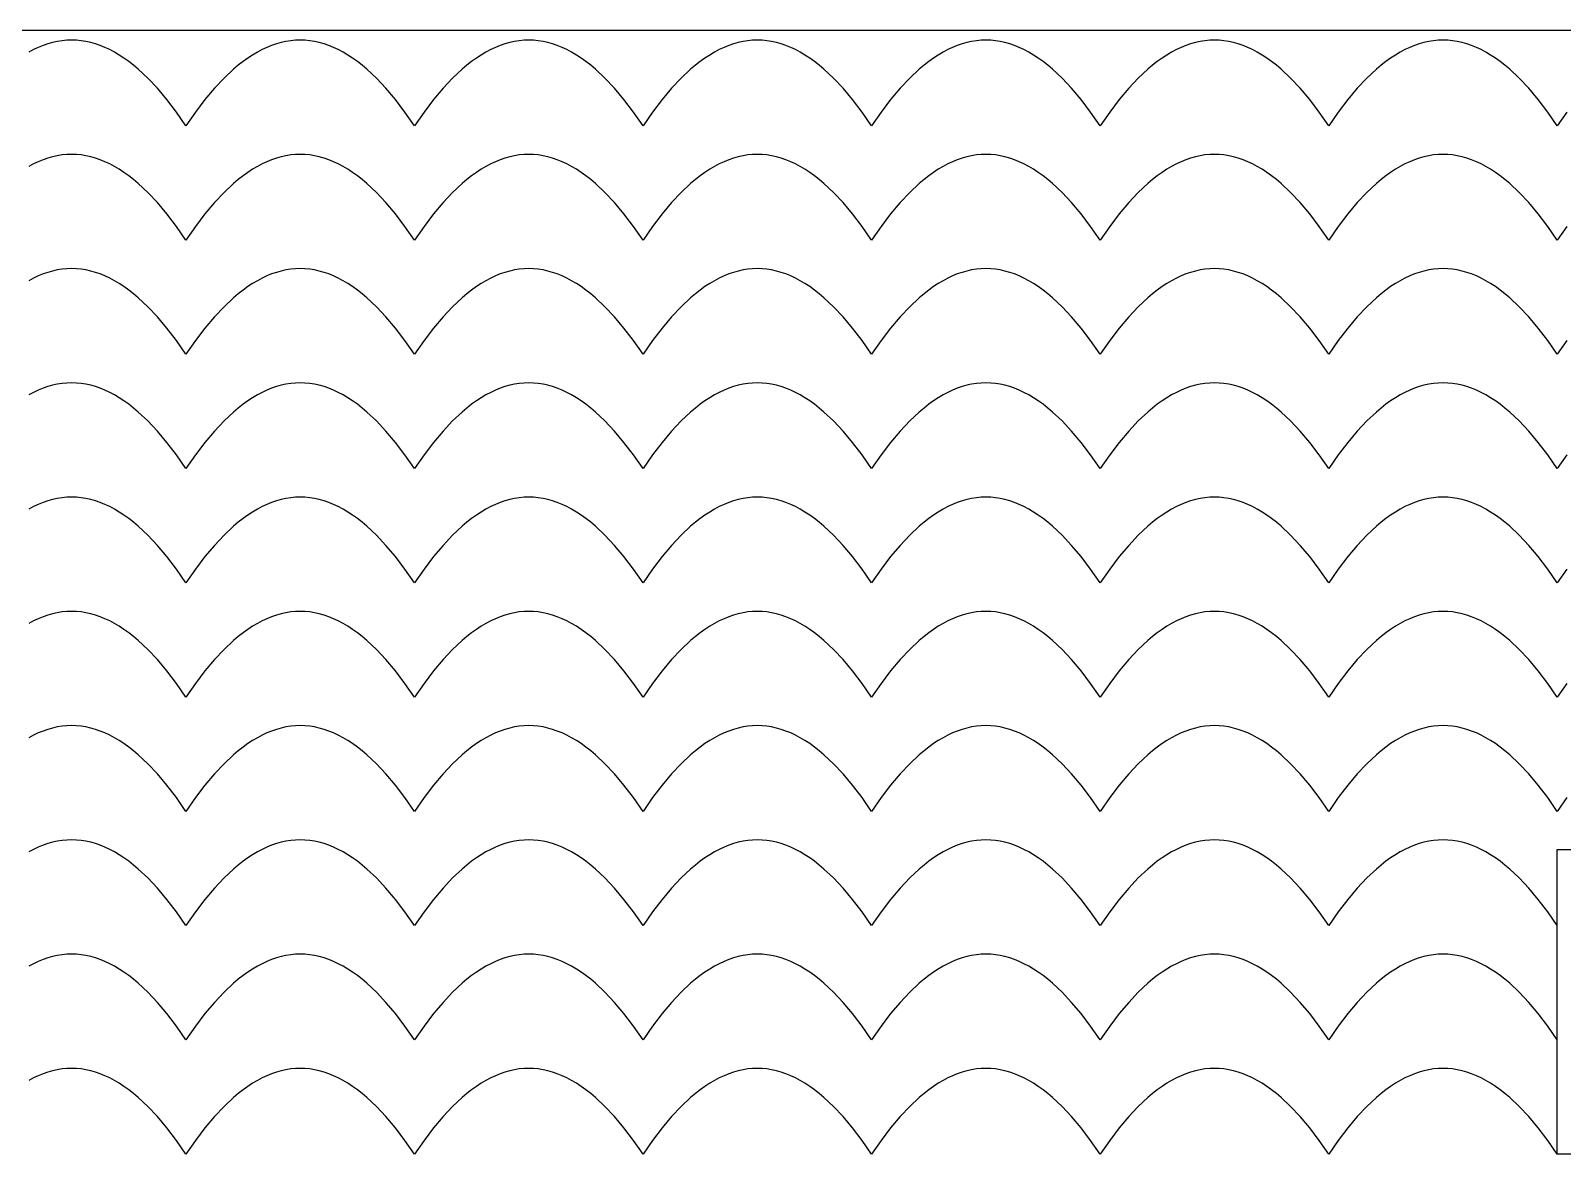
# Model space of a CAD drawing. Extents: x -831 to 1547, y -1426 to -385.
# Drawn here: x 184.7 to 245, y -708.3 to -663.5 of the extents above; entities that cross this region are included whole.
import ezdxf

# ---------------------------------------------------------------- set-up
doc = ezdxf.new("R2010")
doc.units = 0
doc.layers.add('CUT', color=18, linetype='CONTINUOUS')
doc.layers.add('ENGRAVE', color=1, linetype='CONTINUOUS')

msp = doc.modelspace()

# ---------------------------------------------------------------- linework, layer by layer
at = {"layer": 'CUT'}
for points in [[(1.841, -695.709), (-1.159, -695.709), (-1.159, -707.709), (1.842, -707.709), (1.841, -739.959), (253.842, -739.959), (253.842, -663.459), (1.842, -663.459)], [(244.842, -707.709), (244.842, -695.709), (247.842, -695.709), (247.842, -707.709)]]:
    msp.add_lwpolyline(points, close=True, dxfattribs=at)
at = {"layer": 'ENGRAVE'}
for points in [[(245.217, -666.67), (244.842, -667.209), (244.467, -666.67), (244.092, -666.177), (243.717, -665.732), (243.342, -665.334), (242.967, -664.982), (242.78, -664.824), (242.592, -664.677), (242.405, -664.543), (242.217, -664.42), (242.03, -664.308), (241.842, -664.209), (241.655, -664.121), (241.467, -664.045), (241.28, -663.98), (241.092, -663.927), (240.905, -663.886), (240.717, -663.857), (240.53, -663.84), (240.342, -663.834), (240.154, -663.84), (239.967, -663.857), (239.78, -663.886), (239.592, -663.927), (239.405, -663.98), (239.217, -664.045), (239.03, -664.121), (238.842, -664.209), (238.655, -664.308), (238.467, -664.42), (238.28, -664.543), (238.092, -664.677), (237.905, -664.824), (237.717, -664.982), (237.342, -665.334), (236.967, -665.732), (236.592, -666.177), (236.217, -666.67), (235.842, -667.209), (235.467, -666.67), (235.092, -666.177), (234.717, -665.732), (234.342, -665.334), (233.967, -664.982), (233.78, -664.824), (233.592, -664.677), (233.405, -664.543), (233.217, -664.42), (233.03, -664.308), (232.842, -664.209), (232.655, -664.121), (232.467, -664.045), (232.28, -663.98), (232.092, -663.927), (231.905, -663.886), (231.717, -663.857), (231.53, -663.84), (231.342, -663.834), (231.155, -663.84), (230.967, -663.857), (230.78, -663.886), (230.592, -663.927), (230.405, -663.98), (230.217, -664.045), (230.03, -664.121), (229.842, -664.209), (229.655, -664.308), (229.467, -664.42), (229.28, -664.543), (229.092, -664.677), (228.905, -664.824), (228.717, -664.982), (228.342, -665.334), (227.967, -665.732), (227.592, -666.177), (227.217, -666.67), (226.842, -667.209), (226.467, -666.67), (226.092, -666.177), (225.717, -665.732), (225.342, -665.334), (224.967, -664.982), (224.78, -664.824), (224.592, -664.677), (224.405, -664.543), (224.217, -664.42), (224.03, -664.308), (223.842, -664.209), (223.655, -664.121), (223.467, -664.045), (223.28, -663.98), (223.092, -663.927), (222.905, -663.886), (222.717, -663.857), (222.53, -663.84), (222.342, -663.834), (222.155, -663.84), (221.967, -663.857), (221.78, -663.886), (221.592, -663.927), (221.405, -663.98), (221.217, -664.045), (221.03, -664.121), (220.842, -664.209), (220.655, -664.308), (220.467, -664.42), (220.28, -664.543), (220.092, -664.677), (219.905, -664.824), (219.717, -664.982), (219.342, -665.334), (218.967, -665.732), (218.592, -666.177), (218.217, -666.67), (217.842, -667.209), (217.467, -666.67), (217.092, -666.177), (216.717, -665.732), (216.342, -665.334), (215.967, -664.982), (215.78, -664.824), (215.592, -664.677), (215.405, -664.543), (215.217, -664.42), (215.03, -664.308), (214.842, -664.209), (214.655, -664.121), (214.467, -664.045), (214.28, -663.98), (214.092, -663.927), (213.905, -663.886), (213.717, -663.857), (213.53, -663.84), (213.342, -663.834), (213.155, -663.84), (212.967, -663.857), (212.78, -663.886), (212.592, -663.927), (212.405, -663.98), (212.217, -664.045), (212.03, -664.121), (211.842, -664.209), (211.655, -664.308), (211.467, -664.42), (211.28, -664.543), (211.092, -664.677), (210.905, -664.824), (210.717, -664.982), (210.342, -665.334), (209.967, -665.732), (209.592, -666.177), (209.217, -666.67), (208.842, -667.209), (208.467, -666.67), (208.092, -666.177), (207.717, -665.732), (207.342, -665.334), (206.967, -664.982), (206.78, -664.824), (206.592, -664.677), (206.405, -664.543), (206.217, -664.42), (206.03, -664.308), (205.842, -664.209), (205.655, -664.121), (205.467, -664.045), (205.28, -663.98), (205.092, -663.927), (204.905, -663.886), (204.717, -663.857), (204.53, -663.84), (204.342, -663.834), (204.155, -663.84), (203.967, -663.857), (203.78, -663.886), (203.592, -663.927), (203.405, -663.98), (203.217, -664.045), (203.03, -664.121), (202.842, -664.209), (202.655, -664.308), (202.467, -664.42), (202.28, -664.543), (202.092, -664.677), (201.905, -664.824), (201.717, -664.982), (201.342, -665.334), (200.967, -665.732), (200.592, -666.177), (200.217, -666.67), (199.842, -667.209), (199.467, -666.67), (199.092, -666.177), (198.717, -665.732), (198.342, -665.334), (197.967, -664.982), (197.78, -664.824), (197.592, -664.677), (197.405, -664.543), (197.217, -664.42), (197.03, -664.308), (196.842, -664.209), (196.655, -664.121), (196.467, -664.045), (196.28, -663.98), (196.092, -663.927), (195.905, -663.886), (195.717, -663.857), (195.53, -663.84), (195.342, -663.834), (195.155, -663.84), (194.967, -663.857), (194.78, -663.886), (194.592, -663.927), (194.405, -663.98), (194.217, -664.045), (194.03, -664.121), (193.842, -664.209), (193.655, -664.308), (193.467, -664.42), (193.28, -664.543), (193.092, -664.677), (192.905, -664.824), (192.717, -664.982), (192.342, -665.334), (191.967, -665.732), (191.592, -666.177), (191.217, -666.67), (190.842, -667.209), (190.467, -666.67), (190.092, -666.177), (189.717, -665.732), (189.342, -665.334), (188.967, -664.982), (188.779, -664.824), (188.592, -664.677), (188.404, -664.543), (188.217, -664.42), (188.029, -664.308), (187.842, -664.209), (187.654, -664.121), (187.467, -664.045), (187.279, -663.98), (187.092, -663.927), (186.904, -663.886), (186.717, -663.857), (186.529, -663.84), (186.342, -663.834), (186.154, -663.84), (185.967, -663.857), (185.779, -663.886), (185.592, -663.927), (185.404, -663.98), (185.217, -664.045), (185.029, -664.121), (184.842, -664.209), (184.654, -664.308)], [(245.217, -671.17), (244.842, -671.709), (244.467, -671.17), (244.092, -670.677), (243.717, -670.232), (243.342, -669.834), (242.967, -669.482), (242.78, -669.324), (242.592, -669.177), (242.405, -669.043), (242.217, -668.92), (242.03, -668.808), (241.842, -668.709), (241.655, -668.621), (241.467, -668.545), (241.28, -668.48), (241.092, -668.427), (240.905, -668.386), (240.717, -668.357), (240.53, -668.34), (240.342, -668.334), (240.154, -668.34), (239.967, -668.357), (239.78, -668.386), (239.592, -668.427), (239.405, -668.48), (239.217, -668.545), (239.03, -668.621), (238.842, -668.709), (238.655, -668.808), (238.467, -668.92), (238.28, -669.043), (238.092, -669.177), (237.905, -669.324), (237.717, -669.482), (237.342, -669.834), (236.967, -670.232), (236.592, -670.677), (236.217, -671.17), (235.842, -671.709), (235.467, -671.17), (235.092, -670.677), (234.717, -670.232), (234.342, -669.834), (233.967, -669.482), (233.78, -669.324), (233.592, -669.177), (233.405, -669.043), (233.217, -668.92), (233.03, -668.808), (232.842, -668.709), (232.655, -668.621), (232.467, -668.545), (232.28, -668.48), (232.092, -668.427), (231.905, -668.386), (231.717, -668.357), (231.53, -668.34), (231.342, -668.334), (231.155, -668.34), (230.967, -668.357), (230.78, -668.386), (230.592, -668.427), (230.405, -668.48), (230.217, -668.545), (230.03, -668.621), (229.842, -668.709), (229.655, -668.808), (229.467, -668.92), (229.28, -669.043), (229.092, -669.177), (228.905, -669.324), (228.717, -669.482), (228.342, -669.834), (227.967, -670.232), (227.592, -670.677), (227.217, -671.17), (226.842, -671.709), (226.467, -671.17), (226.092, -670.677), (225.717, -670.232), (225.342, -669.834), (224.967, -669.482), (224.78, -669.324), (224.592, -669.177), (224.405, -669.043), (224.217, -668.92), (224.03, -668.808), (223.842, -668.709), (223.655, -668.621), (223.467, -668.545), (223.28, -668.48), (223.092, -668.427), (222.905, -668.386), (222.717, -668.357), (222.53, -668.34), (222.342, -668.334), (222.155, -668.34), (221.967, -668.357), (221.78, -668.386), (221.592, -668.427), (221.405, -668.48), (221.217, -668.545), (221.03, -668.621), (220.842, -668.709), (220.655, -668.808), (220.467, -668.92), (220.28, -669.043), (220.092, -669.177), (219.905, -669.324), (219.717, -669.482), (219.342, -669.834), (218.967, -670.232), (218.592, -670.677), (218.217, -671.17), (217.842, -671.709), (217.467, -671.17), (217.092, -670.677), (216.717, -670.232), (216.342, -669.834), (215.967, -669.482), (215.78, -669.324), (215.592, -669.177), (215.405, -669.043), (215.217, -668.92), (215.03, -668.808), (214.842, -668.709), (214.655, -668.621), (214.467, -668.545), (214.28, -668.48), (214.092, -668.427), (213.905, -668.386), (213.717, -668.357), (213.53, -668.34), (213.342, -668.334), (213.155, -668.34), (212.967, -668.357), (212.78, -668.386), (212.592, -668.427), (212.405, -668.48), (212.217, -668.545), (212.03, -668.621), (211.842, -668.709), (211.655, -668.808), (211.467, -668.92), (211.28, -669.043), (211.092, -669.177), (210.905, -669.324), (210.717, -669.482), (210.342, -669.834), (209.967, -670.232), (209.592, -670.677), (209.217, -671.17), (208.842, -671.709), (208.467, -671.17), (208.092, -670.677), (207.717, -670.232), (207.342, -669.834), (206.967, -669.482), (206.78, -669.324), (206.592, -669.177), (206.405, -669.043), (206.217, -668.92), (206.03, -668.808), (205.842, -668.709), (205.655, -668.621), (205.467, -668.545), (205.28, -668.48), (205.092, -668.427), (204.905, -668.386), (204.717, -668.357), (204.53, -668.34), (204.342, -668.334), (204.155, -668.34), (203.967, -668.357), (203.78, -668.386), (203.592, -668.427), (203.405, -668.48), (203.217, -668.545), (203.03, -668.621), (202.842, -668.709), (202.655, -668.808), (202.467, -668.92), (202.28, -669.043), (202.092, -669.177), (201.905, -669.324), (201.717, -669.482), (201.342, -669.834), (200.967, -670.232), (200.592, -670.677), (200.217, -671.17), (199.842, -671.709), (199.467, -671.17), (199.092, -670.677), (198.717, -670.232), (198.342, -669.834), (197.967, -669.482), (197.78, -669.324), (197.592, -669.177), (197.405, -669.043), (197.217, -668.92), (197.03, -668.808), (196.842, -668.709), (196.655, -668.621), (196.467, -668.545), (196.28, -668.48), (196.092, -668.427), (195.905, -668.386), (195.717, -668.357), (195.53, -668.34), (195.342, -668.334), (195.155, -668.34), (194.967, -668.357), (194.78, -668.386), (194.592, -668.427), (194.405, -668.48), (194.217, -668.545), (194.03, -668.621), (193.842, -668.709), (193.655, -668.808), (193.467, -668.92), (193.28, -669.043), (193.092, -669.177), (192.905, -669.324), (192.717, -669.482), (192.342, -669.834), (191.967, -670.232), (191.592, -670.677), (191.217, -671.17), (190.842, -671.709), (190.467, -671.17), (190.092, -670.677), (189.717, -670.232), (189.342, -669.834), (188.967, -669.482), (188.779, -669.324), (188.592, -669.177), (188.404, -669.043), (188.217, -668.92), (188.029, -668.808), (187.842, -668.709), (187.654, -668.621), (187.467, -668.545), (187.279, -668.48), (187.092, -668.427), (186.904, -668.386), (186.717, -668.357), (186.529, -668.34), (186.342, -668.334), (186.154, -668.34), (185.967, -668.357), (185.779, -668.386), (185.592, -668.427), (185.404, -668.48), (185.217, -668.545), (185.029, -668.621), (184.842, -668.709), (184.654, -668.808)], [(245.217, -675.67), (244.842, -676.209), (244.467, -675.67), (244.092, -675.177), (243.717, -674.732), (243.342, -674.334), (242.967, -673.982), (242.78, -673.824), (242.592, -673.677), (242.405, -673.543), (242.217, -673.42), (242.03, -673.308), (241.842, -673.209), (241.655, -673.121), (241.467, -673.045), (241.28, -672.98), (241.092, -672.927), (240.905, -672.886), (240.717, -672.857), (240.53, -672.84), (240.342, -672.834), (240.154, -672.84), (239.967, -672.857), (239.78, -672.886), (239.592, -672.927), (239.405, -672.98), (239.217, -673.045), (239.03, -673.121), (238.842, -673.209), (238.655, -673.308), (238.467, -673.42), (238.28, -673.543), (238.092, -673.677), (237.905, -673.824), (237.717, -673.982), (237.342, -674.334), (236.967, -674.732), (236.592, -675.177), (236.217, -675.67), (235.842, -676.209), (235.467, -675.67), (235.092, -675.177), (234.717, -674.732), (234.342, -674.334), (233.967, -673.982), (233.78, -673.824), (233.592, -673.677), (233.405, -673.543), (233.217, -673.42), (233.03, -673.308), (232.842, -673.209), (232.655, -673.121), (232.467, -673.045), (232.28, -672.98), (232.092, -672.927), (231.905, -672.886), (231.717, -672.857), (231.53, -672.84), (231.342, -672.834), (231.155, -672.84), (230.967, -672.857), (230.78, -672.886), (230.592, -672.927), (230.405, -672.98), (230.217, -673.045), (230.03, -673.121), (229.842, -673.209), (229.655, -673.308), (229.467, -673.42), (229.28, -673.543), (229.092, -673.677), (228.905, -673.824), (228.717, -673.982), (228.342, -674.334), (227.967, -674.732), (227.592, -675.177), (227.217, -675.67), (226.842, -676.209), (226.467, -675.67), (226.092, -675.177), (225.717, -674.732), (225.342, -674.334), (224.967, -673.982), (224.78, -673.824), (224.592, -673.677), (224.405, -673.543), (224.217, -673.42), (224.03, -673.308), (223.842, -673.209), (223.655, -673.121), (223.467, -673.045), (223.28, -672.98), (223.092, -672.927), (222.905, -672.886), (222.717, -672.857), (222.53, -672.84), (222.342, -672.834), (222.155, -672.84), (221.967, -672.857), (221.78, -672.886), (221.592, -672.927), (221.405, -672.98), (221.217, -673.045), (221.03, -673.121), (220.842, -673.209), (220.655, -673.308), (220.467, -673.42), (220.28, -673.543), (220.092, -673.677), (219.905, -673.824), (219.717, -673.982), (219.342, -674.334), (218.967, -674.732), (218.592, -675.177), (218.217, -675.67), (217.842, -676.209), (217.467, -675.67), (217.092, -675.177), (216.717, -674.732), (216.342, -674.334), (215.967, -673.982), (215.78, -673.824), (215.592, -673.677), (215.405, -673.543), (215.217, -673.42), (215.03, -673.308), (214.842, -673.209), (214.655, -673.121), (214.467, -673.045), (214.28, -672.98), (214.092, -672.927), (213.905, -672.886), (213.717, -672.857), (213.53, -672.84), (213.342, -672.834), (213.155, -672.84), (212.967, -672.857), (212.78, -672.886), (212.592, -672.927), (212.405, -672.98), (212.217, -673.045), (212.03, -673.121), (211.842, -673.209), (211.655, -673.308), (211.467, -673.42), (211.28, -673.543), (211.092, -673.677), (210.905, -673.824), (210.717, -673.982), (210.342, -674.334), (209.967, -674.732), (209.592, -675.177), (209.217, -675.67), (208.842, -676.209), (208.467, -675.67), (208.092, -675.177), (207.717, -674.732), (207.342, -674.334), (206.967, -673.982), (206.78, -673.824), (206.592, -673.677), (206.405, -673.543), (206.217, -673.42), (206.03, -673.308), (205.842, -673.209), (205.655, -673.121), (205.467, -673.045), (205.28, -672.98), (205.092, -672.927), (204.905, -672.886), (204.717, -672.857), (204.53, -672.84), (204.342, -672.834), (204.155, -672.84), (203.967, -672.857), (203.78, -672.886), (203.592, -672.927), (203.405, -672.98), (203.217, -673.045), (203.03, -673.121), (202.842, -673.209), (202.655, -673.308), (202.467, -673.42), (202.28, -673.543), (202.092, -673.677), (201.905, -673.824), (201.717, -673.982), (201.342, -674.334), (200.967, -674.732), (200.592, -675.177), (200.217, -675.67), (199.842, -676.209), (199.467, -675.67), (199.092, -675.177), (198.717, -674.732), (198.342, -674.334), (197.967, -673.982), (197.78, -673.824), (197.592, -673.677), (197.405, -673.543), (197.217, -673.42), (197.03, -673.308), (196.842, -673.209), (196.655, -673.121), (196.467, -673.045), (196.28, -672.98), (196.092, -672.927), (195.905, -672.886), (195.717, -672.857), (195.53, -672.84), (195.342, -672.834), (195.155, -672.84), (194.967, -672.857), (194.78, -672.886), (194.592, -672.927), (194.405, -672.98), (194.217, -673.045), (194.03, -673.121), (193.842, -673.209), (193.655, -673.308), (193.467, -673.42), (193.28, -673.543), (193.092, -673.677), (192.905, -673.824), (192.717, -673.982), (192.342, -674.334), (191.967, -674.732), (191.592, -675.177), (191.217, -675.67), (190.842, -676.209), (190.467, -675.67), (190.092, -675.177), (189.717, -674.732), (189.342, -674.334), (188.967, -673.982), (188.779, -673.824), (188.592, -673.677), (188.404, -673.543), (188.217, -673.42), (188.029, -673.308), (187.842, -673.209), (187.654, -673.121), (187.467, -673.045), (187.279, -672.98), (187.092, -672.927), (186.904, -672.886), (186.717, -672.857), (186.529, -672.84), (186.342, -672.834), (186.154, -672.84), (185.967, -672.857), (185.779, -672.886), (185.592, -672.927), (185.404, -672.98), (185.217, -673.045), (185.029, -673.121), (184.842, -673.209), (184.654, -673.308)], [(245.217, -680.17), (244.842, -680.709), (244.467, -680.17), (244.092, -679.677), (243.717, -679.232), (243.342, -678.834), (242.967, -678.482), (242.78, -678.324), (242.592, -678.177), (242.405, -678.043), (242.217, -677.92), (242.03, -677.808), (241.842, -677.709), (241.655, -677.621), (241.467, -677.545), (241.28, -677.48), (241.092, -677.427), (240.905, -677.386), (240.717, -677.357), (240.53, -677.34), (240.342, -677.334), (240.154, -677.34), (239.967, -677.357), (239.78, -677.386), (239.592, -677.427), (239.405, -677.48), (239.217, -677.545), (239.03, -677.621), (238.842, -677.709), (238.655, -677.808), (238.467, -677.92), (238.28, -678.043), (238.092, -678.177), (237.905, -678.324), (237.717, -678.482), (237.342, -678.834), (236.967, -679.232), (236.592, -679.677), (236.217, -680.17), (235.842, -680.709), (235.467, -680.17), (235.092, -679.677), (234.717, -679.232), (234.342, -678.834), (233.967, -678.482), (233.78, -678.324), (233.592, -678.177), (233.405, -678.043), (233.217, -677.92), (233.03, -677.808), (232.842, -677.709), (232.655, -677.621), (232.467, -677.545), (232.28, -677.48), (232.092, -677.427), (231.905, -677.386), (231.717, -677.357), (231.53, -677.34), (231.342, -677.334), (231.155, -677.34), (230.967, -677.357), (230.78, -677.386), (230.592, -677.427), (230.405, -677.48), (230.217, -677.545), (230.03, -677.621), (229.842, -677.709), (229.655, -677.808), (229.467, -677.92), (229.28, -678.043), (229.092, -678.177), (228.905, -678.324), (228.717, -678.482), (228.342, -678.834), (227.967, -679.232), (227.592, -679.677), (227.217, -680.17), (226.842, -680.709), (226.467, -680.17), (226.092, -679.677), (225.717, -679.232), (225.342, -678.834), (224.967, -678.482), (224.78, -678.324), (224.592, -678.177), (224.405, -678.043), (224.217, -677.92), (224.03, -677.808), (223.842, -677.709), (223.655, -677.621), (223.467, -677.545), (223.28, -677.48), (223.092, -677.427), (222.905, -677.386), (222.717, -677.357), (222.53, -677.34), (222.342, -677.334), (222.155, -677.34), (221.967, -677.357), (221.78, -677.386), (221.592, -677.427), (221.405, -677.48), (221.217, -677.545), (221.03, -677.621), (220.842, -677.709), (220.655, -677.808), (220.467, -677.92), (220.28, -678.043), (220.092, -678.177), (219.905, -678.324), (219.717, -678.482), (219.342, -678.834), (218.967, -679.232), (218.592, -679.677), (218.217, -680.17), (217.842, -680.709), (217.467, -680.17), (217.092, -679.677), (216.717, -679.232), (216.342, -678.834), (215.967, -678.482), (215.78, -678.324), (215.592, -678.177), (215.405, -678.043), (215.217, -677.92), (215.03, -677.808), (214.842, -677.709), (214.655, -677.621), (214.467, -677.545), (214.28, -677.48), (214.092, -677.427), (213.905, -677.386), (213.717, -677.357), (213.53, -677.34), (213.342, -677.334), (213.155, -677.34), (212.967, -677.357), (212.78, -677.386), (212.592, -677.427), (212.405, -677.48), (212.217, -677.545), (212.03, -677.621), (211.842, -677.709), (211.655, -677.808), (211.467, -677.92), (211.28, -678.043), (211.092, -678.177), (210.905, -678.324), (210.717, -678.482), (210.342, -678.834), (209.967, -679.232), (209.592, -679.677), (209.217, -680.17), (208.842, -680.709), (208.467, -680.17), (208.092, -679.677), (207.717, -679.232), (207.342, -678.834), (206.967, -678.482), (206.78, -678.324), (206.592, -678.177), (206.405, -678.043), (206.217, -677.92), (206.03, -677.808), (205.842, -677.709), (205.655, -677.621), (205.467, -677.545), (205.28, -677.48), (205.092, -677.427), (204.905, -677.386), (204.717, -677.357), (204.53, -677.34), (204.342, -677.334), (204.155, -677.34), (203.967, -677.357), (203.78, -677.386), (203.592, -677.427), (203.405, -677.48), (203.217, -677.545), (203.03, -677.621), (202.842, -677.709), (202.655, -677.808), (202.467, -677.92), (202.28, -678.043), (202.092, -678.177), (201.905, -678.324), (201.717, -678.482), (201.342, -678.834), (200.967, -679.232), (200.592, -679.677), (200.217, -680.17), (199.842, -680.709), (199.467, -680.17), (199.092, -679.677), (198.717, -679.232), (198.342, -678.834), (197.967, -678.482), (197.78, -678.324), (197.592, -678.177), (197.405, -678.043), (197.217, -677.92), (197.03, -677.808), (196.842, -677.709), (196.655, -677.621), (196.467, -677.545), (196.28, -677.48), (196.092, -677.427), (195.905, -677.386), (195.717, -677.357), (195.53, -677.34), (195.342, -677.334), (195.155, -677.34), (194.967, -677.357), (194.78, -677.386), (194.592, -677.427), (194.405, -677.48), (194.217, -677.545), (194.03, -677.621), (193.842, -677.709), (193.655, -677.808), (193.467, -677.92), (193.28, -678.043), (193.092, -678.177), (192.905, -678.324), (192.717, -678.482), (192.342, -678.834), (191.967, -679.232), (191.592, -679.677), (191.217, -680.17), (190.842, -680.709), (190.467, -680.17), (190.092, -679.677), (189.717, -679.232), (189.342, -678.834), (188.967, -678.482), (188.779, -678.324), (188.592, -678.177), (188.404, -678.043), (188.217, -677.92), (188.029, -677.808), (187.842, -677.709), (187.654, -677.621), (187.467, -677.545), (187.279, -677.48), (187.092, -677.427), (186.904, -677.386), (186.717, -677.357), (186.529, -677.34), (186.342, -677.334), (186.154, -677.34), (185.967, -677.357), (185.779, -677.386), (185.592, -677.427), (185.404, -677.48), (185.217, -677.545), (185.029, -677.621), (184.842, -677.709), (184.654, -677.808)], [(245.217, -684.67), (244.842, -685.209), (244.467, -684.67), (244.092, -684.177), (243.717, -683.732), (243.342, -683.334), (242.967, -682.982), (242.78, -682.824), (242.592, -682.677), (242.405, -682.543), (242.217, -682.42), (242.03, -682.308), (241.842, -682.209), (241.655, -682.121), (241.467, -682.045), (241.28, -681.98), (241.092, -681.927), (240.905, -681.886), (240.717, -681.857), (240.53, -681.84), (240.342, -681.834), (240.154, -681.84), (239.967, -681.857), (239.78, -681.886), (239.592, -681.927), (239.405, -681.98), (239.217, -682.045), (239.03, -682.121), (238.842, -682.209), (238.655, -682.308), (238.467, -682.42), (238.28, -682.543), (238.092, -682.677), (237.905, -682.824), (237.717, -682.982), (237.342, -683.334), (236.967, -683.732), (236.592, -684.177), (236.217, -684.67), (235.842, -685.209), (235.467, -684.67), (235.092, -684.177), (234.717, -683.732), (234.342, -683.334), (233.967, -682.982), (233.78, -682.824), (233.592, -682.677), (233.405, -682.543), (233.217, -682.42), (233.03, -682.308), (232.842, -682.209), (232.655, -682.121), (232.467, -682.045), (232.28, -681.98), (232.092, -681.927), (231.905, -681.886), (231.717, -681.857), (231.53, -681.84), (231.342, -681.834), (231.155, -681.84), (230.967, -681.857), (230.78, -681.886), (230.592, -681.927), (230.405, -681.98), (230.217, -682.045), (230.03, -682.121), (229.842, -682.209), (229.655, -682.308), (229.467, -682.42), (229.28, -682.543), (229.092, -682.677), (228.905, -682.824), (228.717, -682.982), (228.342, -683.334), (227.967, -683.732), (227.592, -684.177), (227.217, -684.67), (226.842, -685.209), (226.467, -684.67), (226.092, -684.177), (225.717, -683.732), (225.342, -683.334), (224.967, -682.982), (224.78, -682.824), (224.592, -682.677), (224.405, -682.543), (224.217, -682.42), (224.03, -682.308), (223.842, -682.209), (223.655, -682.121), (223.467, -682.045), (223.28, -681.98), (223.092, -681.927), (222.905, -681.886), (222.717, -681.857), (222.53, -681.84), (222.342, -681.834), (222.155, -681.84), (221.967, -681.857), (221.78, -681.886), (221.592, -681.927), (221.405, -681.98), (221.217, -682.045), (221.03, -682.121), (220.842, -682.209), (220.655, -682.308), (220.467, -682.42), (220.28, -682.543), (220.092, -682.677), (219.905, -682.824), (219.717, -682.982), (219.342, -683.334), (218.967, -683.732), (218.592, -684.177), (218.217, -684.67), (217.842, -685.209), (217.467, -684.67), (217.092, -684.177), (216.717, -683.732), (216.342, -683.334), (215.967, -682.982), (215.78, -682.824), (215.592, -682.677), (215.405, -682.543), (215.217, -682.42), (215.03, -682.308), (214.842, -682.209), (214.655, -682.121), (214.467, -682.045), (214.28, -681.98), (214.092, -681.927), (213.905, -681.886), (213.717, -681.857), (213.53, -681.84), (213.342, -681.834), (213.155, -681.84), (212.967, -681.857), (212.78, -681.886), (212.592, -681.927), (212.405, -681.98), (212.217, -682.045), (212.03, -682.121), (211.842, -682.209), (211.655, -682.308), (211.467, -682.42), (211.28, -682.543), (211.092, -682.677), (210.905, -682.824), (210.717, -682.982), (210.342, -683.334), (209.967, -683.732), (209.592, -684.177), (209.217, -684.67), (208.842, -685.209), (208.467, -684.67), (208.092, -684.177), (207.717, -683.732), (207.342, -683.334), (206.967, -682.982), (206.78, -682.824), (206.592, -682.677), (206.405, -682.543), (206.217, -682.42), (206.03, -682.308), (205.842, -682.209), (205.655, -682.121), (205.467, -682.045), (205.28, -681.98), (205.092, -681.927), (204.905, -681.886), (204.717, -681.857), (204.53, -681.84), (204.342, -681.834), (204.155, -681.84), (203.967, -681.857), (203.78, -681.886), (203.592, -681.927), (203.405, -681.98), (203.217, -682.045), (203.03, -682.121), (202.842, -682.209), (202.655, -682.308), (202.467, -682.42), (202.28, -682.543), (202.092, -682.677), (201.905, -682.824), (201.717, -682.982), (201.342, -683.334), (200.967, -683.732), (200.592, -684.177), (200.217, -684.67), (199.842, -685.209), (199.467, -684.67), (199.092, -684.177), (198.717, -683.732), (198.342, -683.334), (197.967, -682.982), (197.78, -682.824), (197.592, -682.677), (197.405, -682.543), (197.217, -682.42), (197.03, -682.308), (196.842, -682.209), (196.655, -682.121), (196.467, -682.045), (196.28, -681.98), (196.092, -681.927), (195.905, -681.886), (195.717, -681.857), (195.53, -681.84), (195.342, -681.834), (195.155, -681.84), (194.967, -681.857), (194.78, -681.886), (194.592, -681.927), (194.405, -681.98), (194.217, -682.045), (194.03, -682.121), (193.842, -682.209), (193.655, -682.308), (193.467, -682.42), (193.28, -682.543), (193.092, -682.677), (192.905, -682.824), (192.717, -682.982), (192.342, -683.334), (191.967, -683.732), (191.592, -684.177), (191.217, -684.67), (190.842, -685.209), (190.467, -684.67), (190.092, -684.177), (189.717, -683.732), (189.342, -683.334), (188.967, -682.982), (188.779, -682.824), (188.592, -682.677), (188.404, -682.543), (188.217, -682.42), (188.029, -682.308), (187.842, -682.209), (187.654, -682.121), (187.467, -682.045), (187.279, -681.98), (187.092, -681.927), (186.904, -681.886), (186.717, -681.857), (186.529, -681.84), (186.342, -681.834), (186.154, -681.84), (185.967, -681.857), (185.779, -681.886), (185.592, -681.927), (185.404, -681.98), (185.217, -682.045), (185.029, -682.121), (184.842, -682.209), (184.654, -682.308)], [(245.217, -689.17), (244.842, -689.709), (244.467, -689.17), (244.092, -688.678), (243.717, -688.232), (243.342, -687.834), (242.967, -687.482), (242.78, -687.324), (242.592, -687.178), (242.405, -687.043), (242.217, -686.92), (242.03, -686.808), (241.842, -686.709), (241.655, -686.621), (241.467, -686.545), (241.28, -686.48), (241.092, -686.428), (240.905, -686.387), (240.717, -686.357), (240.53, -686.34), (240.342, -686.334), (240.154, -686.34), (239.967, -686.357), (239.78, -686.387), (239.592, -686.428), (239.405, -686.48), (239.217, -686.545), (239.03, -686.621), (238.842, -686.709), (238.655, -686.808), (238.467, -686.92), (238.28, -687.043), (238.092, -687.178), (237.905, -687.324), (237.717, -687.482), (237.342, -687.834), (236.967, -688.232), (236.592, -688.678), (236.217, -689.17), (235.842, -689.709), (235.467, -689.17), (235.092, -688.678), (234.717, -688.232), (234.342, -687.834), (233.967, -687.482), (233.78, -687.324), (233.592, -687.178), (233.405, -687.043), (233.217, -686.92), (233.03, -686.808), (232.842, -686.709), (232.655, -686.621), (232.467, -686.545), (232.28, -686.48), (232.092, -686.428), (231.905, -686.387), (231.717, -686.357), (231.53, -686.34), (231.342, -686.334), (231.155, -686.34), (230.967, -686.357), (230.78, -686.387), (230.592, -686.428), (230.405, -686.48), (230.217, -686.545), (230.03, -686.621), (229.842, -686.709), (229.655, -686.808), (229.467, -686.92), (229.28, -687.043), (229.092, -687.178), (228.905, -687.324), (228.717, -687.482), (228.342, -687.834), (227.967, -688.232), (227.592, -688.678), (227.217, -689.17), (226.842, -689.709), (226.467, -689.17), (226.092, -688.678), (225.717, -688.232), (225.342, -687.834), (224.967, -687.482), (224.78, -687.324), (224.592, -687.178), (224.405, -687.043), (224.217, -686.92), (224.03, -686.808), (223.842, -686.709), (223.655, -686.621), (223.467, -686.545), (223.28, -686.48), (223.092, -686.428), (222.905, -686.387), (222.717, -686.357), (222.53, -686.34), (222.342, -686.334), (222.155, -686.34), (221.967, -686.357), (221.78, -686.387), (221.592, -686.428), (221.405, -686.48), (221.217, -686.545), (221.03, -686.621), (220.842, -686.709), (220.655, -686.808), (220.467, -686.92), (220.28, -687.043), (220.092, -687.178), (219.905, -687.324), (219.717, -687.482), (219.342, -687.834), (218.967, -688.232), (218.592, -688.678), (218.217, -689.17), (217.842, -689.709), (217.467, -689.17), (217.092, -688.678), (216.717, -688.232), (216.342, -687.834), (215.967, -687.482), (215.78, -687.324), (215.592, -687.178), (215.405, -687.043), (215.217, -686.92), (215.03, -686.808), (214.842, -686.709), (214.655, -686.621), (214.467, -686.545), (214.28, -686.48), (214.092, -686.428), (213.905, -686.387), (213.717, -686.357), (213.53, -686.34), (213.342, -686.334), (213.155, -686.34), (212.967, -686.357), (212.78, -686.387), (212.592, -686.428), (212.405, -686.48), (212.217, -686.545), (212.03, -686.621), (211.842, -686.709), (211.655, -686.808), (211.467, -686.92), (211.28, -687.043), (211.092, -687.178), (210.905, -687.324), (210.717, -687.482), (210.342, -687.834), (209.967, -688.232), (209.592, -688.678), (209.217, -689.17), (208.842, -689.709), (208.467, -689.17), (208.092, -688.678), (207.717, -688.232), (207.342, -687.834), (206.967, -687.482), (206.78, -687.324), (206.592, -687.178), (206.405, -687.043), (206.217, -686.92), (206.03, -686.808), (205.842, -686.709), (205.655, -686.621), (205.467, -686.545), (205.28, -686.48), (205.092, -686.428), (204.905, -686.387), (204.717, -686.357), (204.53, -686.34), (204.342, -686.334), (204.155, -686.34), (203.967, -686.357), (203.78, -686.387), (203.592, -686.428), (203.405, -686.48), (203.217, -686.545), (203.03, -686.621), (202.842, -686.709), (202.655, -686.808), (202.467, -686.92), (202.28, -687.043), (202.092, -687.178), (201.905, -687.324), (201.717, -687.482), (201.342, -687.834), (200.967, -688.232), (200.592, -688.678), (200.217, -689.17), (199.842, -689.709), (199.467, -689.17), (199.092, -688.678), (198.717, -688.232), (198.342, -687.834), (197.967, -687.482), (197.78, -687.324), (197.592, -687.178), (197.405, -687.043), (197.217, -686.92), (197.03, -686.808), (196.842, -686.709), (196.655, -686.621), (196.467, -686.545), (196.28, -686.48), (196.092, -686.428), (195.905, -686.387), (195.717, -686.357), (195.53, -686.34), (195.342, -686.334), (195.155, -686.34), (194.967, -686.357), (194.78, -686.387), (194.592, -686.428), (194.405, -686.48), (194.217, -686.545), (194.03, -686.621), (193.842, -686.709), (193.655, -686.808), (193.467, -686.92), (193.28, -687.043), (193.092, -687.178), (192.905, -687.324), (192.717, -687.482), (192.342, -687.834), (191.967, -688.232), (191.592, -688.678), (191.217, -689.17), (190.842, -689.709), (190.467, -689.17), (190.092, -688.678), (189.717, -688.232), (189.342, -687.834), (188.967, -687.482), (188.779, -687.324), (188.592, -687.178), (188.404, -687.043), (188.217, -686.92), (188.029, -686.808), (187.842, -686.709), (187.654, -686.621), (187.467, -686.545), (187.279, -686.48), (187.092, -686.428), (186.904, -686.387), (186.717, -686.357), (186.529, -686.34), (186.342, -686.334), (186.154, -686.34), (185.967, -686.357), (185.779, -686.387), (185.592, -686.428), (185.404, -686.48), (185.217, -686.545), (185.029, -686.621), (184.842, -686.709), (184.654, -686.808)], [(245.217, -693.67), (244.842, -694.209), (244.467, -693.67), (244.092, -693.178), (243.717, -692.732), (243.342, -692.334), (242.967, -691.982), (242.78, -691.824), (242.592, -691.678), (242.405, -691.543), (242.217, -691.42), (242.03, -691.308), (241.842, -691.209), (241.655, -691.121), (241.467, -691.045), (241.28, -690.98), (241.092, -690.928), (240.905, -690.887), (240.717, -690.857), (240.53, -690.84), (240.342, -690.834), (240.154, -690.84), (239.967, -690.857), (239.78, -690.887), (239.592, -690.928), (239.405, -690.98), (239.217, -691.045), (239.03, -691.121), (238.842, -691.209), (238.655, -691.308), (238.467, -691.42), (238.28, -691.543), (238.092, -691.678), (237.905, -691.824), (237.717, -691.982), (237.342, -692.334), (236.967, -692.732), (236.592, -693.178), (236.217, -693.67), (235.842, -694.209), (235.467, -693.67), (235.092, -693.178), (234.717, -692.732), (234.342, -692.334), (233.967, -691.982), (233.78, -691.824), (233.592, -691.678), (233.405, -691.543), (233.217, -691.42), (233.03, -691.308), (232.842, -691.209), (232.655, -691.121), (232.467, -691.045), (232.28, -690.98), (232.092, -690.928), (231.905, -690.887), (231.717, -690.857), (231.53, -690.84), (231.342, -690.834), (231.155, -690.84), (230.967, -690.857), (230.78, -690.887), (230.592, -690.928), (230.405, -690.98), (230.217, -691.045), (230.03, -691.121), (229.842, -691.209), (229.655, -691.308), (229.467, -691.42), (229.28, -691.543), (229.092, -691.678), (228.905, -691.824), (228.717, -691.982), (228.342, -692.334), (227.967, -692.732), (227.592, -693.178), (227.217, -693.67), (226.842, -694.209), (226.467, -693.67), (226.092, -693.178), (225.717, -692.732), (225.342, -692.334), (224.967, -691.982), (224.78, -691.824), (224.592, -691.678), (224.405, -691.543), (224.217, -691.42), (224.03, -691.308), (223.842, -691.209), (223.655, -691.121), (223.467, -691.045), (223.28, -690.98), (223.092, -690.928), (222.905, -690.887), (222.717, -690.857), (222.53, -690.84), (222.342, -690.834), (222.155, -690.84), (221.967, -690.857), (221.78, -690.887), (221.592, -690.928), (221.405, -690.98), (221.217, -691.045), (221.03, -691.121), (220.842, -691.209), (220.655, -691.308), (220.467, -691.42), (220.28, -691.543), (220.092, -691.678), (219.905, -691.824), (219.717, -691.982), (219.342, -692.334), (218.967, -692.732), (218.592, -693.178), (218.217, -693.67), (217.842, -694.209), (217.467, -693.67), (217.092, -693.178), (216.717, -692.732), (216.342, -692.334), (215.967, -691.982), (215.78, -691.824), (215.592, -691.678), (215.405, -691.543), (215.217, -691.42), (215.03, -691.308), (214.842, -691.209), (214.655, -691.121), (214.467, -691.045), (214.28, -690.98), (214.092, -690.928), (213.905, -690.887), (213.717, -690.857), (213.53, -690.84), (213.342, -690.834), (213.155, -690.84), (212.967, -690.857), (212.78, -690.887), (212.592, -690.928), (212.405, -690.98), (212.217, -691.045), (212.03, -691.121), (211.842, -691.209), (211.655, -691.308), (211.467, -691.42), (211.28, -691.543), (211.092, -691.678), (210.905, -691.824), (210.717, -691.982), (210.342, -692.334), (209.967, -692.732), (209.592, -693.178), (209.217, -693.67), (208.842, -694.209), (208.467, -693.67), (208.092, -693.178), (207.717, -692.732), (207.342, -692.334), (206.967, -691.982), (206.78, -691.824), (206.592, -691.678), (206.405, -691.543), (206.217, -691.42), (206.03, -691.308), (205.842, -691.209), (205.655, -691.121), (205.467, -691.045), (205.28, -690.98), (205.092, -690.928), (204.905, -690.887), (204.717, -690.857), (204.53, -690.84), (204.342, -690.834), (204.155, -690.84), (203.967, -690.857), (203.78, -690.887), (203.592, -690.928), (203.405, -690.98), (203.217, -691.045), (203.03, -691.121), (202.842, -691.209), (202.655, -691.308), (202.467, -691.42), (202.28, -691.543), (202.092, -691.678), (201.905, -691.824), (201.717, -691.982), (201.342, -692.334), (200.967, -692.732), (200.592, -693.178), (200.217, -693.67), (199.842, -694.209), (199.467, -693.67), (199.092, -693.178), (198.717, -692.732), (198.342, -692.334), (197.967, -691.982), (197.78, -691.824), (197.592, -691.678), (197.405, -691.543), (197.217, -691.42), (197.03, -691.308), (196.842, -691.209), (196.655, -691.121), (196.467, -691.045), (196.28, -690.98), (196.092, -690.928), (195.905, -690.887), (195.717, -690.857), (195.53, -690.84), (195.342, -690.834), (195.155, -690.84), (194.967, -690.857), (194.78, -690.887), (194.592, -690.928), (194.405, -690.98), (194.217, -691.045), (194.03, -691.121), (193.842, -691.209), (193.655, -691.308), (193.467, -691.42), (193.28, -691.543), (193.092, -691.678), (192.905, -691.824), (192.717, -691.982), (192.342, -692.334), (191.967, -692.732), (191.592, -693.178), (191.217, -693.67), (190.842, -694.209), (190.467, -693.67), (190.092, -693.178), (189.717, -692.732), (189.342, -692.334), (188.967, -691.982), (188.779, -691.824), (188.592, -691.678), (188.404, -691.543), (188.217, -691.42), (188.029, -691.308), (187.842, -691.209), (187.654, -691.121), (187.467, -691.045), (187.279, -690.98), (187.092, -690.928), (186.904, -690.887), (186.717, -690.857), (186.529, -690.84), (186.342, -690.834), (186.154, -690.84), (185.967, -690.857), (185.779, -690.887), (185.592, -690.928), (185.404, -690.98), (185.217, -691.045), (185.029, -691.121), (184.842, -691.209), (184.654, -691.308)], [(244.842, -698.709), (244.467, -698.17), (244.092, -697.677), (243.717, -697.232), (243.342, -696.834), (242.967, -696.482), (242.78, -696.324), (242.592, -696.178), (242.405, -696.043), (242.217, -695.92), (242.03, -695.808), (241.842, -695.709), (241.655, -695.621), (241.467, -695.545), (241.28, -695.48), (241.092, -695.428), (240.905, -695.387), (240.717, -695.357), (240.53, -695.34), (240.342, -695.334), (240.154, -695.34), (239.967, -695.357), (239.78, -695.387), (239.592, -695.428), (239.405, -695.48), (239.217, -695.545), (239.03, -695.621), (238.842, -695.709), (238.655, -695.808), (238.467, -695.92), (238.28, -696.043), (238.092, -696.178), (237.905, -696.324), (237.717, -696.482), (237.342, -696.834), (236.967, -697.232), (236.592, -697.678), (236.217, -698.17), (235.842, -698.709), (235.467, -698.17), (235.092, -697.678), (234.717, -697.232), (234.342, -696.834), (233.967, -696.482), (233.78, -696.324), (233.592, -696.178), (233.405, -696.043), (233.217, -695.92), (233.03, -695.808), (232.842, -695.709), (232.655, -695.621), (232.467, -695.545), (232.28, -695.48), (232.092, -695.428), (231.905, -695.387), (231.717, -695.357), (231.53, -695.34), (231.342, -695.334), (231.155, -695.34), (230.967, -695.357), (230.78, -695.387), (230.592, -695.428), (230.405, -695.48), (230.217, -695.545), (230.03, -695.621), (229.842, -695.709), (229.655, -695.808), (229.467, -695.92), (229.28, -696.043), (229.092, -696.178), (228.905, -696.324), (228.717, -696.482), (228.342, -696.834), (227.967, -697.232), (227.592, -697.678), (227.217, -698.17), (226.842, -698.709), (226.467, -698.17), (226.092, -697.678), (225.717, -697.232), (225.342, -696.834), (224.967, -696.482), (224.78, -696.324), (224.592, -696.178), (224.405, -696.043), (224.217, -695.92), (224.03, -695.808), (223.842, -695.709), (223.655, -695.621), (223.467, -695.545), (223.28, -695.48), (223.092, -695.428), (222.905, -695.387), (222.717, -695.357), (222.53, -695.34), (222.342, -695.334), (222.155, -695.34), (221.967, -695.357), (221.78, -695.387), (221.592, -695.428), (221.405, -695.48), (221.217, -695.545), (221.03, -695.621), (220.842, -695.709), (220.655, -695.808), (220.467, -695.92), (220.28, -696.043), (220.092, -696.178), (219.905, -696.324), (219.717, -696.482), (219.342, -696.834), (218.967, -697.232), (218.592, -697.678), (218.217, -698.17), (217.842, -698.709), (217.467, -698.17), (217.092, -697.678), (216.717, -697.232), (216.342, -696.834), (215.967, -696.482), (215.78, -696.324), (215.592, -696.178), (215.405, -696.043), (215.217, -695.92), (215.03, -695.808), (214.842, -695.709), (214.655, -695.621), (214.467, -695.545), (214.28, -695.48), (214.092, -695.428), (213.905, -695.387), (213.717, -695.357), (213.53, -695.34), (213.342, -695.334), (213.155, -695.34), (212.967, -695.357), (212.78, -695.387), (212.592, -695.428), (212.405, -695.48), (212.217, -695.545), (212.03, -695.621), (211.842, -695.709), (211.655, -695.808), (211.467, -695.92), (211.28, -696.043), (211.092, -696.178), (210.905, -696.324), (210.717, -696.482), (210.342, -696.834), (209.967, -697.232), (209.592, -697.678), (209.217, -698.17), (208.842, -698.709), (208.467, -698.17), (208.092, -697.678), (207.717, -697.232), (207.342, -696.834), (206.967, -696.482), (206.78, -696.324), (206.592, -696.178), (206.405, -696.043), (206.217, -695.92), (206.03, -695.808), (205.842, -695.709), (205.655, -695.621), (205.467, -695.545), (205.28, -695.48), (205.092, -695.428), (204.905, -695.387), (204.717, -695.357), (204.53, -695.34), (204.342, -695.334), (204.155, -695.34), (203.967, -695.357), (203.78, -695.387), (203.592, -695.428), (203.405, -695.48), (203.217, -695.545), (203.03, -695.621), (202.842, -695.709), (202.655, -695.808), (202.467, -695.92), (202.28, -696.043), (202.092, -696.178), (201.905, -696.324), (201.717, -696.482), (201.342, -696.834), (200.967, -697.232), (200.592, -697.678), (200.217, -698.17), (199.842, -698.709), (199.467, -698.17), (199.092, -697.678), (198.717, -697.232), (198.342, -696.834), (197.967, -696.482), (197.78, -696.324), (197.592, -696.178), (197.405, -696.043), (197.217, -695.92), (197.03, -695.808), (196.842, -695.709), (196.655, -695.621), (196.467, -695.545), (196.28, -695.48), (196.092, -695.428), (195.905, -695.387), (195.717, -695.357), (195.53, -695.34), (195.342, -695.334), (195.155, -695.34), (194.967, -695.357), (194.78, -695.387), (194.592, -695.428), (194.405, -695.48), (194.217, -695.545), (194.03, -695.621), (193.842, -695.709), (193.655, -695.808), (193.467, -695.92), (193.28, -696.043), (193.092, -696.178), (192.905, -696.324), (192.717, -696.482), (192.342, -696.834), (191.967, -697.232), (191.592, -697.678), (191.217, -698.17), (190.842, -698.709), (190.467, -698.17), (190.092, -697.678), (189.717, -697.232), (189.342, -696.834), (188.967, -696.482), (188.779, -696.324), (188.592, -696.178), (188.404, -696.043), (188.217, -695.92), (188.029, -695.808), (187.842, -695.709), (187.654, -695.621), (187.467, -695.545), (187.279, -695.48), (187.092, -695.428), (186.904, -695.387), (186.717, -695.357), (186.529, -695.34), (186.342, -695.334), (186.154, -695.34), (185.967, -695.357), (185.779, -695.387), (185.592, -695.428), (185.404, -695.48), (185.217, -695.545), (185.029, -695.621), (184.842, -695.709), (184.654, -695.808)], [(244.842, -703.209), (244.467, -702.67), (244.092, -702.177), (243.717, -701.732), (243.342, -701.334), (242.967, -700.982), (242.78, -700.824), (242.592, -700.678), (242.405, -700.543), (242.217, -700.42), (242.03, -700.308), (241.842, -700.209), (241.655, -700.121), (241.467, -700.045), (241.28, -699.98), (241.092, -699.928), (240.905, -699.887), (240.717, -699.857), (240.53, -699.84), (240.342, -699.834), (240.154, -699.84), (239.967, -699.857), (239.78, -699.887), (239.592, -699.928), (239.405, -699.98), (239.217, -700.045), (239.03, -700.121), (238.842, -700.209), (238.655, -700.308), (238.467, -700.42), (238.28, -700.543), (238.092, -700.678), (237.905, -700.824), (237.717, -700.982), (237.342, -701.334), (236.967, -701.732), (236.592, -702.178), (236.217, -702.67), (235.842, -703.209), (235.467, -702.67), (235.092, -702.178), (234.717, -701.732), (234.342, -701.334), (233.967, -700.982), (233.78, -700.824), (233.592, -700.678), (233.405, -700.543), (233.217, -700.42), (233.03, -700.308), (232.842, -700.209), (232.655, -700.121), (232.467, -700.045), (232.28, -699.98), (232.092, -699.928), (231.905, -699.887), (231.717, -699.857), (231.53, -699.84), (231.342, -699.834), (231.155, -699.84), (230.967, -699.857), (230.78, -699.887), (230.592, -699.928), (230.405, -699.98), (230.217, -700.045), (230.03, -700.121), (229.842, -700.209), (229.655, -700.308), (229.467, -700.42), (229.28, -700.543), (229.092, -700.678), (228.905, -700.824), (228.717, -700.982), (228.342, -701.334), (227.967, -701.732), (227.592, -702.178), (227.217, -702.67), (226.842, -703.209), (226.467, -702.67), (226.092, -702.178), (225.717, -701.732), (225.342, -701.334), (224.967, -700.982), (224.78, -700.824), (224.592, -700.678), (224.405, -700.543), (224.217, -700.42), (224.03, -700.308), (223.842, -700.209), (223.655, -700.121), (223.467, -700.045), (223.28, -699.98), (223.092, -699.928), (222.905, -699.887), (222.717, -699.857), (222.53, -699.84), (222.342, -699.834), (222.155, -699.84), (221.967, -699.857), (221.78, -699.887), (221.592, -699.928), (221.405, -699.98), (221.217, -700.045), (221.03, -700.121), (220.842, -700.209), (220.655, -700.308), (220.467, -700.42), (220.28, -700.543), (220.092, -700.678), (219.905, -700.824), (219.717, -700.982), (219.342, -701.334), (218.967, -701.732), (218.592, -702.178), (218.217, -702.67), (217.842, -703.209), (217.467, -702.67), (217.092, -702.178), (216.717, -701.732), (216.342, -701.334), (215.967, -700.982), (215.78, -700.824), (215.592, -700.678), (215.405, -700.543), (215.217, -700.42), (215.03, -700.308), (214.842, -700.209), (214.655, -700.121), (214.467, -700.045), (214.28, -699.98), (214.092, -699.928), (213.905, -699.887), (213.717, -699.857), (213.53, -699.84), (213.342, -699.834), (213.155, -699.84), (212.967, -699.857), (212.78, -699.887), (212.592, -699.928), (212.405, -699.98), (212.217, -700.045), (212.03, -700.121), (211.842, -700.209), (211.655, -700.308), (211.467, -700.42), (211.28, -700.543), (211.092, -700.678), (210.905, -700.824), (210.717, -700.982), (210.342, -701.334), (209.967, -701.732), (209.592, -702.178), (209.217, -702.67), (208.842, -703.209), (208.467, -702.67), (208.092, -702.178), (207.717, -701.732), (207.342, -701.334), (206.967, -700.982), (206.78, -700.824), (206.592, -700.678), (206.405, -700.543), (206.217, -700.42), (206.03, -700.308), (205.842, -700.209), (205.655, -700.121), (205.467, -700.045), (205.28, -699.98), (205.092, -699.928), (204.905, -699.887), (204.717, -699.857), (204.53, -699.84), (204.342, -699.834), (204.155, -699.84), (203.967, -699.857), (203.78, -699.887), (203.592, -699.928), (203.405, -699.98), (203.217, -700.045), (203.03, -700.121), (202.842, -700.209), (202.655, -700.308), (202.467, -700.42), (202.28, -700.543), (202.092, -700.678), (201.905, -700.824), (201.717, -700.982), (201.342, -701.334), (200.967, -701.732), (200.592, -702.178), (200.217, -702.67), (199.842, -703.209), (199.467, -702.67), (199.092, -702.178), (198.717, -701.732), (198.342, -701.334), (197.967, -700.982), (197.78, -700.824), (197.592, -700.678), (197.405, -700.543), (197.217, -700.42), (197.03, -700.308), (196.842, -700.209), (196.655, -700.121), (196.467, -700.045), (196.28, -699.98), (196.092, -699.928), (195.905, -699.887), (195.717, -699.857), (195.53, -699.84), (195.342, -699.834), (195.155, -699.84), (194.967, -699.857), (194.78, -699.887), (194.592, -699.928), (194.405, -699.98), (194.217, -700.045), (194.03, -700.121), (193.842, -700.209), (193.655, -700.308), (193.467, -700.42), (193.28, -700.543), (193.092, -700.678), (192.905, -700.824), (192.717, -700.982), (192.342, -701.334), (191.967, -701.732), (191.592, -702.178), (191.217, -702.67), (190.842, -703.209), (190.467, -702.67), (190.092, -702.178), (189.717, -701.732), (189.342, -701.334), (188.967, -700.982), (188.779, -700.824), (188.592, -700.678), (188.404, -700.543), (188.217, -700.42), (188.029, -700.308), (187.842, -700.209), (187.654, -700.121), (187.467, -700.045), (187.279, -699.98), (187.092, -699.928), (186.904, -699.887), (186.717, -699.857), (186.529, -699.84), (186.342, -699.834), (186.154, -699.84), (185.967, -699.857), (185.779, -699.887), (185.592, -699.928), (185.404, -699.98), (185.217, -700.045), (185.029, -700.121), (184.842, -700.209), (184.654, -700.308)], [(244.842, -707.709), (244.467, -707.17), (244.092, -706.677), (243.717, -706.232), (243.342, -705.834), (242.967, -705.482), (242.78, -705.324), (242.592, -705.178), (242.405, -705.043), (242.217, -704.92), (242.03, -704.808), (241.842, -704.709), (241.655, -704.621), (241.467, -704.545), (241.28, -704.48), (241.092, -704.428), (240.905, -704.387), (240.717, -704.357), (240.53, -704.34), (240.342, -704.334), (240.154, -704.34), (239.967, -704.357), (239.78, -704.387), (239.592, -704.428), (239.405, -704.48), (239.217, -704.545), (239.03, -704.621), (238.842, -704.709), (238.655, -704.808), (238.467, -704.92), (238.28, -705.043), (238.092, -705.178), (237.905, -705.324), (237.717, -705.482), (237.342, -705.834), (236.967, -706.232), (236.592, -706.678), (236.217, -707.17), (235.842, -707.709), (235.467, -707.17), (235.092, -706.678), (234.717, -706.232), (234.342, -705.834), (233.967, -705.482), (233.78, -705.324), (233.592, -705.178), (233.405, -705.043), (233.217, -704.92), (233.03, -704.808), (232.842, -704.709), (232.655, -704.621), (232.467, -704.545), (232.28, -704.48), (232.092, -704.428), (231.905, -704.387), (231.717, -704.357), (231.53, -704.34), (231.342, -704.334), (231.155, -704.34), (230.967, -704.357), (230.78, -704.387), (230.592, -704.428), (230.405, -704.48), (230.217, -704.545), (230.03, -704.621), (229.842, -704.709), (229.655, -704.808), (229.467, -704.92), (229.28, -705.043), (229.092, -705.178), (228.905, -705.324), (228.717, -705.482), (228.342, -705.834), (227.967, -706.232), (227.592, -706.678), (227.217, -707.17), (226.842, -707.709), (226.467, -707.17), (226.092, -706.678), (225.717, -706.232), (225.342, -705.834), (224.967, -705.482), (224.78, -705.324), (224.592, -705.178), (224.405, -705.043), (224.217, -704.92), (224.03, -704.808), (223.842, -704.709), (223.655, -704.621), (223.467, -704.545), (223.28, -704.48), (223.092, -704.428), (222.905, -704.387), (222.717, -704.357), (222.53, -704.34), (222.342, -704.334), (222.155, -704.34), (221.967, -704.357), (221.78, -704.387), (221.592, -704.428), (221.405, -704.48), (221.217, -704.545), (221.03, -704.621), (220.842, -704.709), (220.655, -704.808), (220.467, -704.92), (220.28, -705.043), (220.092, -705.178), (219.905, -705.324), (219.717, -705.482), (219.342, -705.834), (218.967, -706.232), (218.592, -706.678), (218.217, -707.17), (217.842, -707.709), (217.467, -707.17), (217.092, -706.678), (216.717, -706.232), (216.342, -705.834), (215.967, -705.482), (215.78, -705.324), (215.592, -705.178), (215.405, -705.043), (215.217, -704.92), (215.03, -704.808), (214.842, -704.709), (214.655, -704.621), (214.467, -704.545), (214.28, -704.48), (214.092, -704.428), (213.905, -704.387), (213.717, -704.357), (213.53, -704.34), (213.342, -704.334), (213.155, -704.34), (212.967, -704.357), (212.78, -704.387), (212.592, -704.428), (212.405, -704.48), (212.217, -704.545), (212.03, -704.621), (211.842, -704.709), (211.655, -704.808), (211.467, -704.92), (211.28, -705.043), (211.092, -705.178), (210.905, -705.324), (210.717, -705.482), (210.342, -705.834), (209.967, -706.232), (209.592, -706.678), (209.217, -707.17), (208.842, -707.709), (208.467, -707.17), (208.092, -706.678), (207.717, -706.232), (207.342, -705.834), (206.967, -705.482), (206.78, -705.324), (206.592, -705.178), (206.405, -705.043), (206.217, -704.92), (206.03, -704.808), (205.842, -704.709), (205.655, -704.621), (205.467, -704.545), (205.28, -704.48), (205.092, -704.428), (204.905, -704.387), (204.717, -704.357), (204.53, -704.34), (204.342, -704.334), (204.155, -704.34), (203.967, -704.357), (203.78, -704.387), (203.592, -704.428), (203.405, -704.48), (203.217, -704.545), (203.03, -704.621), (202.842, -704.709), (202.655, -704.808), (202.467, -704.92), (202.28, -705.043), (202.092, -705.178), (201.905, -705.324), (201.717, -705.482), (201.342, -705.834), (200.967, -706.232), (200.592, -706.678), (200.217, -707.17), (199.842, -707.709), (199.467, -707.17), (199.092, -706.678), (198.717, -706.232), (198.342, -705.834), (197.967, -705.482), (197.78, -705.324), (197.592, -705.178), (197.405, -705.043), (197.217, -704.92), (197.03, -704.808), (196.842, -704.709), (196.655, -704.621), (196.467, -704.545), (196.28, -704.48), (196.092, -704.428), (195.905, -704.387), (195.717, -704.357), (195.53, -704.34), (195.342, -704.334), (195.155, -704.34), (194.967, -704.357), (194.78, -704.387), (194.592, -704.428), (194.405, -704.48), (194.217, -704.545), (194.03, -704.621), (193.842, -704.709), (193.655, -704.808), (193.467, -704.92), (193.28, -705.043), (193.092, -705.178), (192.905, -705.324), (192.717, -705.482), (192.342, -705.834), (191.967, -706.232), (191.592, -706.678), (191.217, -707.17), (190.842, -707.709), (190.467, -707.17), (190.092, -706.678), (189.717, -706.232), (189.342, -705.834), (188.967, -705.482), (188.779, -705.324), (188.592, -705.178), (188.404, -705.043), (188.217, -704.92), (188.029, -704.808), (187.842, -704.709), (187.654, -704.621), (187.467, -704.545), (187.279, -704.48), (187.092, -704.428), (186.904, -704.387), (186.717, -704.357), (186.529, -704.34), (186.342, -704.334), (186.154, -704.34), (185.967, -704.357), (185.779, -704.387), (185.592, -704.428), (185.404, -704.48), (185.217, -704.545), (185.029, -704.621), (184.842, -704.709), (184.654, -704.808)]]:
    msp.add_lwpolyline(points, dxfattribs=at)

doc.saveas('drawing.dxf')
